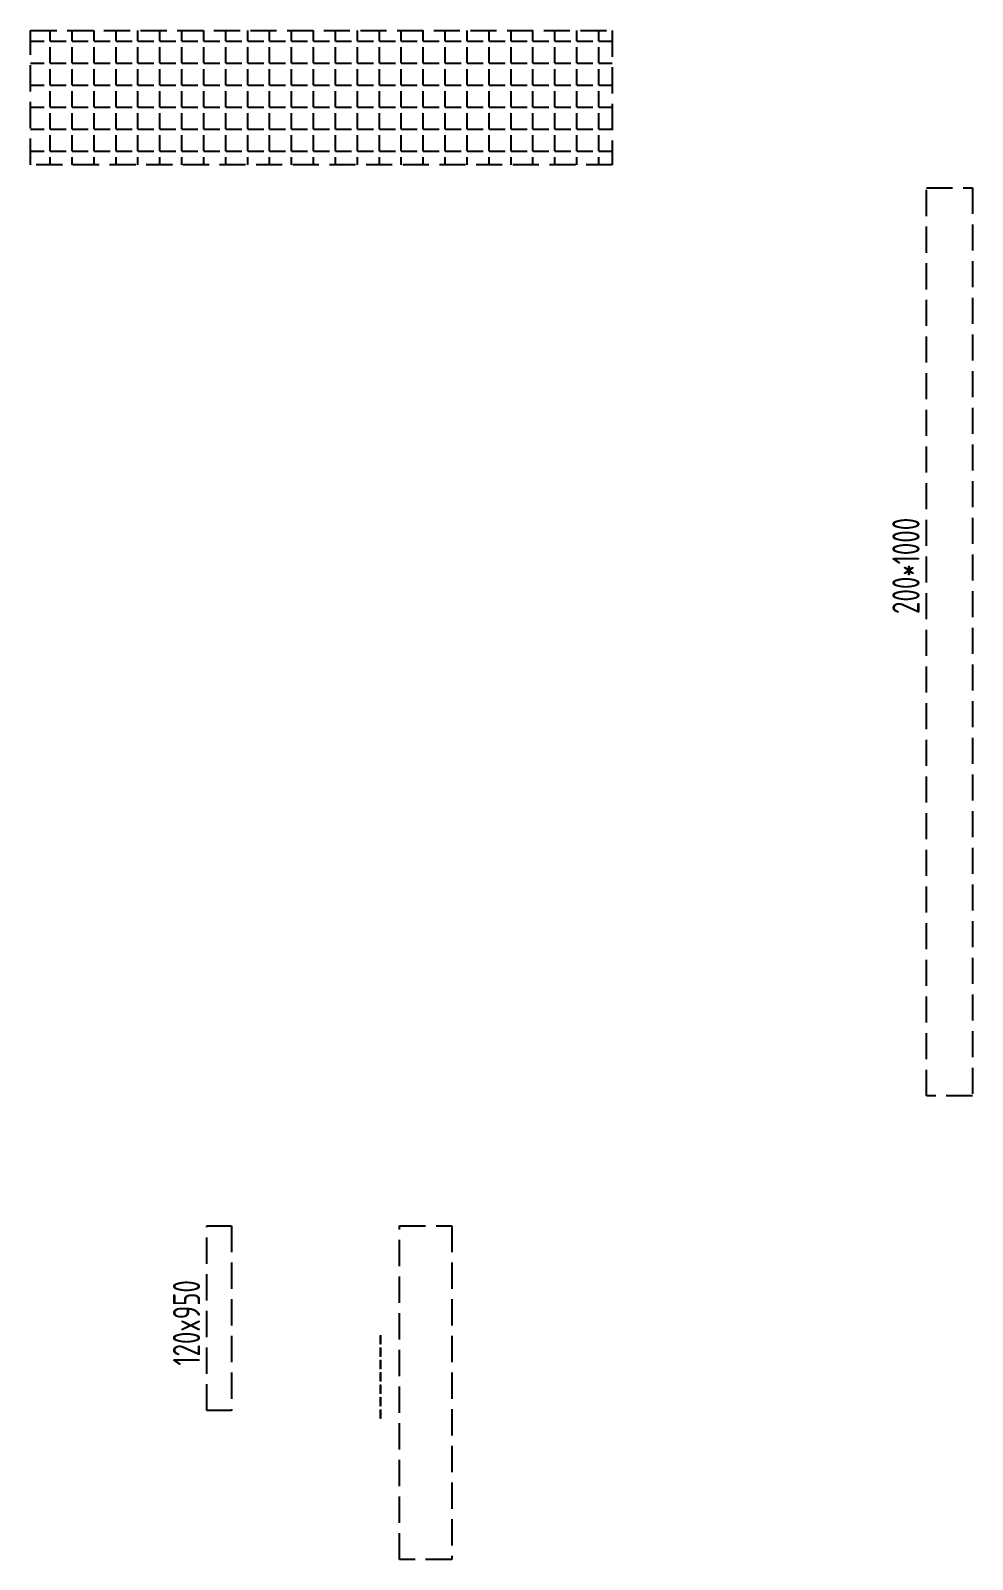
# Model space of a CAD drawing. Header units: millimetres. Extents: x -108767 to 78913, y -380878 to 1470.
# Drawn here: x -66441 to -61944, y -225623 to -218326 of the extents above; entities that cross this region are included whole.
import ezdxf

# ---------------------------------------------------------------- set-up
doc = ezdxf.new("R2010")
doc.units = ezdxf.units.MM
doc.header["$LTSCALE"] = 10
doc.linetypes.add('DASH', pattern=[0.35, 0.25, -0.1])
doc.layers.add('NW-01梁', color=4, linetype='Continuous')
doc.styles.add('TSSD_REIN', font='tssdeng.shx', dxfattribs={"width": 0.7, "bigfont": 'hztxt.shx'})

msp = doc.modelspace()

# ---------------------------------------------------------------- hatches: boundary and pattern name
at = {"layer": 'NW-01梁'}
h = msp.add_hatch(dxfattribs=at)
h.set_pattern_fill('ANGLE', color=250, scale=15)
h.set_pattern_definition([(0, (-17521.77, -74102.55), (0, 104.775), [76.2, -28.575]), (90, (-17521.77, -74102.55), (-104.775, 6e-15), [76.2, -28.575])])
h.paths.add_polyline_path([(-66440.7, -218326.4), (-63663.7, -218326.4), (-63663.7, -218966.4), (-66440.7, -218966.4)])

# ---------------------------------------------------------------- linework, layer by layer
at = {"layer": 'NW-01梁', "linetype": 'DASH', "ltscale": 50}
for points in [[(-66440.7, -218326.4), (-63663.7, -218326.4), (-63663.7, -218966.4), (-66440.7, -218966.4)], [(-62163.7, -219076.4), (-61943.7, -219076.4), (-61943.7, -223411.4), (-62163.7, -223411.4)], [(-65598.7, -224031.4), (-65481.7, -224031.4), (-65481.7, -224912.4), (-65598.7, -224912.4)], [(-64679.7, -224031.4), (-64429.7, -224031.4), (-64429.7, -225623.4), (-64679.7, -225623.4)]]:
    msp.add_lwpolyline(points, close=True, dxfattribs=at)

# ---------------------------------------------------------------- texts
at = {"layer": 'NW-01梁', "color": 251, "style": 'TSSD_REIN', "width": 0.7}
for s, p in [('200*1000', (-62196, -221110.9)), ('120x950', (-65631, -224698.3)), ('-------', (-64718.2, -224959))]:
    msp.add_text(s, height=130, rotation=90, dxfattribs=at).set_placement(p)

doc.saveas('drawing.dxf')
